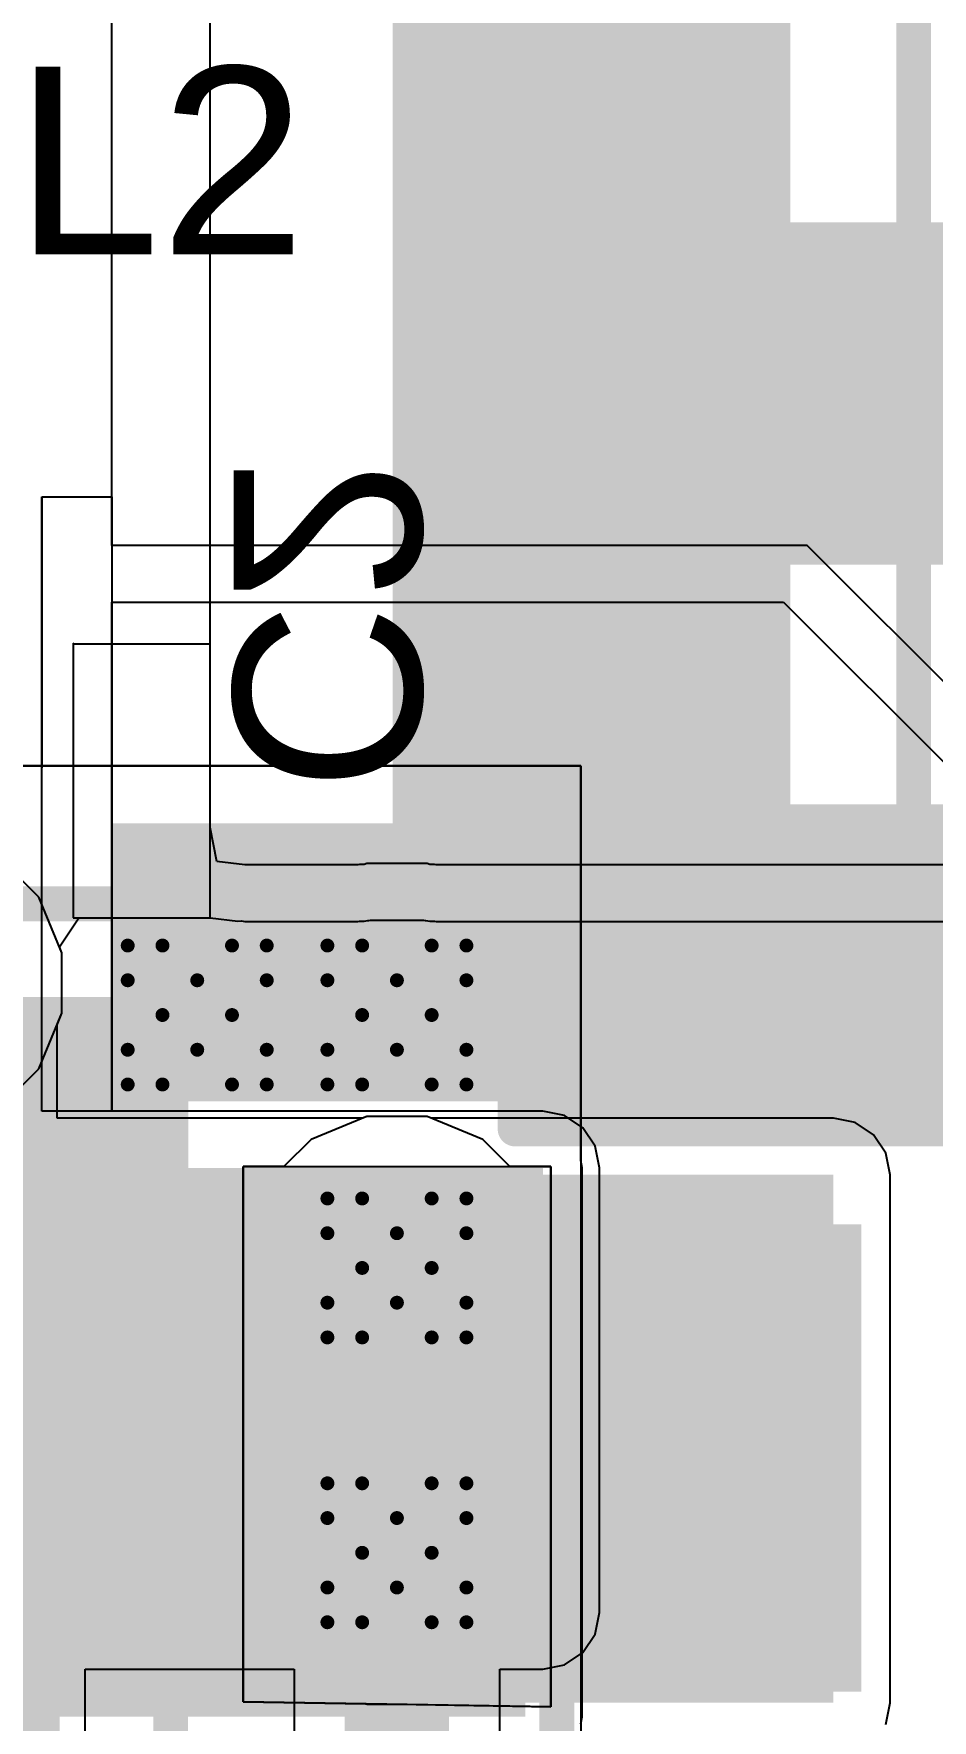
# Model space of a CAD drawing. Header units: inches. Extents: x -6 to 328, y -6 to 90.
# Drawn here: x -2.25 to 1.03, y 20.48 to 26.65 of the extents above; entities that cross this region are included whole.
import ezdxf

# ---------------------------------------------------------------- set-up
doc = ezdxf.new("R2010")
doc.units = ezdxf.units.IN
for name, color, linetype in [('Bottom Layer', 5, 'Continuous'), ('Bottom Overlay', 54, 'Continuous'), ('Bottom Paste', 16, 'Continuous'), ('Bottom Solder', 6, 'Continuous'), ('Designators', 56, 'Continuous'), ('Drill Drawing', 1, 'Continuous'), ('GND', 76, 'Continuous'), ('PWR', 16, 'Continuous'), ('Top Layer', 1, 'Continuous'), ('Top Overlay', 2, 'Continuous'), ('Top Paste', 8, 'Continuous'), ('Top Solder', 216, 'Continuous'), ('Via Holes', 16, 'Continuous')]:
    doc.layers.add(name, color=color, linetype=linetype)
doc.styles.add('Arial', font='', dxfattribs={"height": 0.2})
doc.styles.get('Arial').set_extended_font_data('Arial')

# ---------------------------------------------------------------- blocks, each defined once
blk = doc.blocks.new('8_SO_EP__9')
at = {"layer": 'Top Layer'}
blk.add_hatch(color=1, dxfattribs=at).paths.add_polyline_path([(3.25, 2.306), (3.25, 1.504), (1.745, 1.504), (1.745, 2.306)])
at = {"layer": 'Top Paste'}
blk.add_hatch(color=8, dxfattribs=at).paths.add_polyline_path([(3.25, 2.306), (3.25, 1.504), (1.745, 1.504), (1.745, 2.306)])
at = {"layer": 'Top Solder'}
blk.add_hatch(color=216, dxfattribs=at).paths.add_polyline_path([(3.3516, 2.4076), (3.3516, 1.4024), (1.6434, 1.4024), (1.6434, 2.4076)])
at = {"layer": 'Top Overlay'}
for points in [[(-1.905, 2.5146, 0.127, 0.127, 0), (2.032, 2.5146, 0.127, 0.127, 0)], [(2.032, 2.5146, 0.127, 0.127, 0), (2.032, 2.413, 0.127, 0.127, 0)]]:
    blk.add_lwpolyline(points, format="xyseb", dxfattribs=at)
for points in [[(2.0002, 2.5146, 0.0635, 0.0635, 1), (2.0638, 2.5146, 0.0635, 0.0635, 1)], [(2.0002, 2.5146, 0.0635, 0.0635, 1), (2.0638, 2.5146, 0.0635, 0.0635, 1)], [(2.0002, 2.413, 0.0635, 0.0635, 1), (2.0638, 2.413, 0.0635, 0.0635, 1)]]:
    blk.add_lwpolyline(points, format="xyseb", close=True, dxfattribs=at)
blk = doc.blocks.new('FEXL0550A_150M_46')
at = {"layer": 'Top Layer'}
for points in [[(-2.25, 2.35), (-1, 2.35), (-1, -2.35), (-2.25, -2.35)], [(1, 2.35), (2.25, 2.35), (2.25, -2.35), (1, -2.35)]]:
    blk.add_hatch(color=1, dxfattribs=at).paths.add_polyline_path(points)
at = {"layer": 'Top Paste'}
for points in [[(-2.25, 2.35), (-1, 2.35), (-1, -2.35), (-2.25, -2.35)], [(1, 2.35), (2.25, 2.35), (2.25, -2.35), (1, -2.35)]]:
    blk.add_hatch(color=8, dxfattribs=at).paths.add_polyline_path(points)
at = {"layer": 'Top Solder'}
for points in [[(-2.3516, 2.4516), (-0.8984, 2.4516), (-0.8984, -2.4516), (-2.3516, -2.4516)], [(0.8984, 2.4516), (2.3516, 2.4516), (2.3516, -2.4516), (0.8984, -2.4516)]]:
    blk.add_hatch(color=216, dxfattribs=at).paths.add_polyline_path(points)
at = {"layer": 'Top Overlay'}
for points in [[(-2.8024, 2.6992, 0.127, 0.127, 0), (2.8024, 2.6992, 0.127, 0.127, 0)], [(-2.8024, -2.6924, 0.127, 0.127, 0), (-2.8024, 2.6992, 0.127, 0.127, 0)], [(2.8024, -2.6924, 0.127, 0.127, 0), (2.8024, 2.6992, 0.127, 0.127, 0)], [(-2.794, -2.6924, 0.127, 0.127, 0), (2.8024, -2.6924, 0.127, 0.127, 0)]]:
    blk.add_lwpolyline(points, format="xyseb", dxfattribs=at)
for points in [[(-2.8341, 2.6992, 0.0635, 0.0635, 1), (-2.7706, 2.6992, 0.0635, 0.0635, 1)], [(-2.8341, 2.6992, 0.0635, 0.0635, 1), (-2.7706, 2.6992, 0.0635, 0.0635, 1)], [(2.7706, 2.6992, 0.0635, 0.0635, 1), (2.8341, 2.6992, 0.0635, 0.0635, 1)], [(2.7706, 2.6992, 0.0635, 0.0635, 1), (2.8341, 2.6992, 0.0635, 0.0635, 1)], [(-2.8341, -2.6924, 0.0635, 0.0635, 1), (-2.7706, -2.6924, 0.0635, 0.0635, 1)], [(-2.8258, -2.6924, 0.0635, 0.0635, 1), (-2.7622, -2.6924, 0.0635, 0.0635, 1)], [(2.7706, -2.6924, 0.0635, 0.0635, 1), (2.8341, -2.6924, 0.0635, 0.0635, 1)], [(2.7706, -2.6924, 0.0635, 0.0635, 1), (2.8341, -2.6924, 0.0635, 0.0635, 1)]]:
    blk.add_lwpolyline(points, format="xyseb", close=True, dxfattribs=at)
blk = doc.blocks.new('SMA_58')
at = {"layer": 'Top Overlay'}
for points in [[(-4.445, -1.4215), (-3.278, -1.4215), (-3.278, 1.422), (-4.445, 1.422)], [(-3.2999, 0.924), (-2.5959, 0.924), (-2.5959, 1.4219), (-3.2999, 1.4219)]]:
    blk.add_hatch(color=2, dxfattribs=at).paths.add_polyline_path(points)
at = {"layer": 'Top Solder'}
blk.add_hatch(color=216, dxfattribs=at).paths.add_polyline_path([(-3.3516, 0.9516), (-0.6484, 0.9516), (-0.6484, -0.9516), (-3.3516, -0.9516)])
at = {"layer": 'Top Overlay'}
blk.add_lwpolyline([(2.0612, 1.3577, 0.127, 0.127, 0), (-2.6581, 1.3577, 0.127, 0.127, 0)], format="xyseb", dxfattribs=at)
blk.add_lwpolyline([(-2.6899, 1.3577, 0.0635, 0.0635, 1), (-2.6264, 1.3577, 0.0635, 0.0635, 1)], format="xyseb", close=True, dxfattribs=at)
blk = doc.blocks.new('C___0805_B_97')
at = {"layer": 'Bottom Layer'}
for points in [[(-1.524, 0.762), (-0.508, 0.762), (-0.508, -0.762), (-1.524, -0.762)], [(0.508, 0.762), (1.524, 0.762), (1.524, -0.762), (0.508, -0.762)]]:
    blk.add_hatch(color=5, dxfattribs=at).paths.add_polyline_path(points)
at = {"layer": 'Bottom Paste'}
for points in [[(-1.524, 0.762), (-0.508, 0.762), (-0.508, -0.762), (-1.524, -0.762)], [(0.508, 0.762), (1.524, 0.762), (1.524, -0.762), (0.508, -0.762)]]:
    blk.add_hatch(color=16, dxfattribs=at).paths.add_polyline_path(points)
at = {"layer": 'Bottom Solder'}
for points in [[(-1.594, 0.832), (-0.438, 0.832), (-0.438, -0.832), (-1.594, -0.832)], [(0.438, 0.832), (1.594, 0.832), (1.594, -0.832), (0.438, -0.832)]]:
    blk.add_hatch(color=6, dxfattribs=at).paths.add_polyline_path(points)
at = {"layer": 'Bottom Overlay'}
for points in [[(-1.6256, 0.8636, 0.127, 0.127, 0), (-1.6256, -0.8636, 0.127, 0.127, 0)], [(-1.6256, 0.8636, 0.127, 0.127, 0), (-0.6096, 0.8636, 0.127, 0.127, 0)], [(0.6096, 0.8636, 0.127, 0.127, 0), (1.6256, 0.8636, 0.127, 0.127, 0)], [(1.6256, 0.8636, 0.127, 0.127, 0), (1.6256, -0.8636, 0.127, 0.127, 0)], [(-1.6256, -0.8636, 0.127, 0.127, 0), (-0.6096, -0.8636, 0.127, 0.127, 0)], [(0.6096, -0.8636, 0.127, 0.127, 0), (1.6256, -0.8636, 0.127, 0.127, 0)]]:
    blk.add_lwpolyline(points, format="xyseb", dxfattribs=at)
for points in [[(-1.6574, 0.8636, 0.0635, 0.0635, 1), (-1.5938, 0.8636, 0.0635, 0.0635, 1)], [(-1.6574, 0.8636, 0.0635, 0.0635, 1), (-1.5938, 0.8636, 0.0635, 0.0635, 1)], [(-0.6413, 0.8636, 0.0635, 0.0635, 1), (-0.5778, 0.8636, 0.0635, 0.0635, 1)], [(0.5778, 0.8636, 0.0635, 0.0635, 1), (0.6413, 0.8636, 0.0635, 0.0635, 1)], [(1.5938, 0.8636, 0.0635, 0.0635, 1), (1.6574, 0.8636, 0.0635, 0.0635, 1)], [(1.5938, 0.8636, 0.0635, 0.0635, 1), (1.6574, 0.8636, 0.0635, 0.0635, 1)], [(-1.6574, -0.8636, 0.0635, 0.0635, 1), (-1.5938, -0.8636, 0.0635, 0.0635, 1)], [(-1.6574, -0.8636, 0.0635, 0.0635, 1), (-1.5938, -0.8636, 0.0635, 0.0635, 1)], [(-0.6413, -0.8636, 0.0635, 0.0635, 1), (-0.5778, -0.8636, 0.0635, 0.0635, 1)], [(0.5778, -0.8636, 0.0635, 0.0635, 1), (0.6413, -0.8636, 0.0635, 0.0635, 1)], [(1.5938, -0.8636, 0.0635, 0.0635, 1), (1.6574, -0.8636, 0.0635, 0.0635, 1)], [(1.5938, -0.8636, 0.0635, 0.0635, 1), (1.6574, -0.8636, 0.0635, 0.0635, 1)]]:
    blk.add_lwpolyline(points, format="xyseb", close=True, dxfattribs=at)

msp = doc.modelspace()

# ---------------------------------------------------------------- hatches: boundary and pattern name
at = {"layer": 'Bottom Layer'}
for points in [[(-1.967, 22.748), (1.1318, 22.748), (1.1318, 23.764), (-1.967, 23.764)], [(-4.888, 20.8788), (-0.3922, 20.8788), (-0.3922, 22.5044), (-4.888, 22.5044)]]:
    msp.add_hatch(color=5, dxfattribs=at).paths.add_polyline_path(points)
h = msp.add_hatch(color=5, dxfattribs=at)
edge = h.paths.add_edge_path()
edge.add_arc((-1.6552, 23.0632), 0.3, 0, 360)
h = msp.add_hatch(color=5, dxfattribs=at)
edge = h.paths.add_edge_path()
edge.add_arc((-0.9256, 23.0632), 0.3, 0, 360)
h = msp.add_hatch(color=5, dxfattribs=at)
edge = h.paths.add_edge_path()
edge.add_arc((-0.9256, 22.1384), 0.3, 0, 360)
h = msp.add_hatch(color=5, dxfattribs=at)
edge = h.paths.add_edge_path()
edge.add_arc((-0.9256, 21.097), 0.3, 0, 360)
at = {"layer": 'GND'}
h = msp.add_hatch(color=76, dxfattribs=at)
edge = h.paths.add_edge_path()
edge.add_arc((-1.6552, 23.0632), 0.3, 0, 360)
h = msp.add_hatch(color=76, dxfattribs=at)
edge = h.paths.add_edge_path()
edge.add_arc((-0.9256, 23.0632), 0.3, 0, 360)
h = msp.add_hatch(color=76, dxfattribs=at)
edge = h.paths.add_edge_path()
edge.add_arc((-0.9256, 22.1384), 0.3, 0, 360)
h = msp.add_hatch(color=76, dxfattribs=at)
edge = h.paths.add_edge_path()
edge.add_arc((-0.9256, 21.097), 0.3, 0, 360)
at = {"layer": 'PWR'}
h = msp.add_hatch(color=16, dxfattribs=at)
edge = h.paths.add_edge_path()
edge.add_arc((-1.6552, 23.0632), 0.3, 0, 360)
h = msp.add_hatch(color=16, dxfattribs=at)
edge = h.paths.add_edge_path()
edge.add_arc((-0.9256, 23.0632), 0.3, 0, 360)
msp.add_hatch(color=16, dxfattribs=at).paths.add_polyline_path([(-4.8118, 20.4978), (-0.456, 20.4978), (-0.456, 22.5044), (-4.8118, 22.5044)])
h = msp.add_hatch(color=16, dxfattribs=at)
edge = h.paths.add_edge_path()
edge.add_arc((-0.9256, 22.1384), 0.3, 0, 360)
h = msp.add_hatch(color=16, dxfattribs=at)
edge = h.paths.add_edge_path()
edge.add_arc((-0.9256, 21.097), 0.3, 0, 360)
at = {"layer": 'Top Layer'}
h = msp.add_hatch(color=1, dxfattribs=at)
edge = h.paths.add_edge_path()
edge.add_arc((-1.6552, 23.0632), 0.3, 0, 360)
h = msp.add_hatch(color=1, dxfattribs=at)
edge = h.paths.add_edge_path()
edge.add_arc((-0.9256, 23.0632), 0.3, 0, 360)
msp.add_hatch(color=1, dxfattribs=at).paths.add_polyline_path([(-4.89, 20.5486), (0.6692, 20.5486), (0.6692, 22.479), (-4.89, 22.479)])
h = msp.add_hatch(color=1, dxfattribs=at)
edge = h.paths.add_edge_path()
edge.add_arc((-0.9256, 22.1384), 0.3, 0, 360)
h = msp.add_hatch(color=1, dxfattribs=at)
edge = h.paths.add_edge_path()
edge.add_arc((-0.9256, 21.097), 0.3, 0, 360)
at = {"layer": 'Via Holes'}
h = msp.add_hatch(color=7, dxfattribs=at)
edge = h.paths.add_edge_path()
edge.add_arc((-1.6552, 23.0632), 0.15, 0, 360)
h = msp.add_hatch(color=7, dxfattribs=at)
edge = h.paths.add_edge_path()
edge.add_arc((-0.9256, 23.0632), 0.15, 0, 360)
h = msp.add_hatch(color=7, dxfattribs=at)
edge = h.paths.add_edge_path()
edge.add_arc((-0.9256, 22.1384), 0.15, 0, 360)
h = msp.add_hatch(color=7, dxfattribs=at)
edge = h.paths.add_edge_path()
edge.add_arc((-0.9256, 21.097), 0.15, 0, 360)

# ---------------------------------------------------------------- linework, layer by layer
at = {"layer": 'Bottom Layer'}
for p, q in [((-1.967, 24.78), (-1.967, 28.6512)), ((-2.2225, 24.9581), (-1.967, 24.9581)), ((-2.2225, 22.7116), (-2.2225, 24.9581)), ((-2.2225, 24.9581), (-2.2225, 23.9675)), ((-2.2225, 23.9675), (-2.2225, 24.9581)), ((-1.967, 24.9581), (-1.967, 22.7116)), ((0.4871, 24.78), (-1.967, 24.78)), ((0.4872, 24.78), (0.4871, 24.78)), ((0.573, 24.78), (0.4872, 24.78)), ((0.4872, 24.78), (0.4872, 24.78)), ((1.2757, 24.0773), (0.573, 24.78)), ((-1.967, 22.7116), (-1.967, 24.5729)), ((-1.967, 24.5729), (0.4871, 24.5729)), ((0.4871, 24.5729), (0.4872, 24.5729)), ((0.4872, 24.5729), (1.1138, 23.9463)), ((-1.967, 22.7116), (-2.2225, 22.7116)), ((-0.3922, 22.7116), (-1.967, 22.7116)), ((-0.3129, 22.6958), (-0.3922, 22.7116)), ((-0.2457, 22.6509), (-0.3129, 22.6958)), ((-0.2008, 22.5837), (-0.2457, 22.6509)), ((-0.185, 22.5044), (-0.2008, 22.5837)), ((-0.185, 20.8788), (-0.185, 22.5044)), ((-0.2008, 20.7995), (-0.185, 20.8788)), ((-0.2457, 20.7323), (-0.2008, 20.7995)), ((-0.3129, 20.6874), (-0.2457, 20.7323)), ((-2.0646, 20.1676), (-2.0646, 20.6716)), ((-2.0646, 20.6716), (-1.3011, 20.6716)), ((-1.3011, 20.6716), (-1.3011, 17.8474)), ((-0.5501, 17.8474), (-0.5501, 20.6716)), ((-0.5501, 20.6716), (-0.3922, 20.6716)), ((-0.3922, 20.6716), (-0.3129, 20.6874))]:
    msp.add_line(p, q, dxfattribs=at)
for points in [[(0.2936, 23.1798, 0.381, 0.381, 0), (0.3698, 23.256, 0.381, 0.381, 0)], [(-0.9256, 17.4394, 0.381, 0.381, 0), (-0.9256, 21.097, 0.381, 0.381, 0)]]:
    msp.add_lwpolyline(points, format="xyseb", dxfattribs=at)
for points in [[(0.2745, 23.256, 0.1905, 0.1905, 1), (0.465, 23.256, 0.1905, 0.1905, 1)], [(0.1983, 23.1798, 0.1905, 0.1905, 1), (0.3888, 23.1798, 0.1905, 0.1905, 1)], [(-1.0209, 21.097, 0.1905, 0.1905, 1), (-0.8304, 21.097, 0.1905, 0.1905, 1)]]:
    msp.add_lwpolyline(points, format="xyseb", close=True, dxfattribs=at)
at = {"layer": 'Drill Drawing'}
for points in [[(-1.9092, 23.1902, 0.0508, 0.0508, 0), (-1.9092, 23.3172, 0.0508, 0.0508, 0)], [(-1.9092, 23.3172, 0.0508, 0.0508, 0), (-1.7822, 23.3172, 0.0508, 0.0508, 0)], [(-1.7822, 23.3172, 0.0508, 0.0508, 0), (-1.6552, 23.1902, 0.0508, 0.0508, 0)], [(-1.6552, 23.1902, 0.0508, 0.0508, 0), (-1.5282, 23.3172, 0.0508, 0.0508, 0)], [(-1.5282, 23.3172, 0.0508, 0.0508, 0), (-1.4012, 23.3172, 0.0508, 0.0508, 0)], [(-1.4012, 23.1902, 0.0508, 0.0508, 0), (-1.4012, 23.3172, 0.0508, 0.0508, 0)], [(-1.1796, 23.1902, 0.0508, 0.0508, 0), (-1.1796, 23.3172, 0.0508, 0.0508, 0)], [(-1.1796, 23.3172, 0.0508, 0.0508, 0), (-1.0526, 23.3172, 0.0508, 0.0508, 0)], [(-1.0526, 23.3172, 0.0508, 0.0508, 0), (-0.9256, 23.1902, 0.0508, 0.0508, 0)], [(-0.9256, 23.1902, 0.0508, 0.0508, 0), (-0.7986, 23.3172, 0.0508, 0.0508, 0)], [(-0.7986, 23.3172, 0.0508, 0.0508, 0), (-0.6716, 23.3172, 0.0508, 0.0508, 0)], [(-0.6716, 23.1902, 0.0508, 0.0508, 0), (-0.6716, 23.3172, 0.0508, 0.0508, 0)], [(-1.9092, 23.1902, 0.0508, 0.0508, 0), (-1.7822, 23.0632, 0.0508, 0.0508, 0)], [(-1.5282, 23.0632, 0.0508, 0.0508, 0), (-1.4012, 23.1902, 0.0508, 0.0508, 0)], [(-1.1796, 23.1902, 0.0508, 0.0508, 0), (-1.0526, 23.0632, 0.0508, 0.0508, 0)], [(-0.7986, 23.0632, 0.0508, 0.0508, 0), (-0.6716, 23.1902, 0.0508, 0.0508, 0)], [(-1.9092, 22.9362, 0.0508, 0.0508, 0), (-1.7822, 23.0632, 0.0508, 0.0508, 0)], [(-1.5282, 23.0632, 0.0508, 0.0508, 0), (-1.4012, 22.9362, 0.0508, 0.0508, 0)], [(-1.1796, 22.9362, 0.0508, 0.0508, 0), (-1.0526, 23.0632, 0.0508, 0.0508, 0)], [(-0.7986, 23.0632, 0.0508, 0.0508, 0), (-0.6716, 22.9362, 0.0508, 0.0508, 0)], [(-1.9092, 22.8092, 0.0508, 0.0508, 0), (-1.9092, 22.9362, 0.0508, 0.0508, 0)], [(-1.7822, 22.8092, 0.0508, 0.0508, 0), (-1.6552, 22.9362, 0.0508, 0.0508, 0)], [(-1.6552, 22.9362, 0.0508, 0.0508, 0), (-1.5282, 22.8092, 0.0508, 0.0508, 0)], [(-1.4012, 22.8092, 0.0508, 0.0508, 0), (-1.4012, 22.9362, 0.0508, 0.0508, 0)], [(-1.1796, 22.8092, 0.0508, 0.0508, 0), (-1.1796, 22.9362, 0.0508, 0.0508, 0)], [(-1.0526, 22.8092, 0.0508, 0.0508, 0), (-0.9256, 22.9362, 0.0508, 0.0508, 0)], [(-0.9256, 22.9362, 0.0508, 0.0508, 0), (-0.7986, 22.8092, 0.0508, 0.0508, 0)], [(-0.6716, 22.8092, 0.0508, 0.0508, 0), (-0.6716, 22.9362, 0.0508, 0.0508, 0)], [(-1.9092, 22.8092, 0.0508, 0.0508, 0), (-1.7822, 22.8092, 0.0508, 0.0508, 0)], [(-1.5282, 22.8092, 0.0508, 0.0508, 0), (-1.4012, 22.8092, 0.0508, 0.0508, 0)], [(-1.1796, 22.8092, 0.0508, 0.0508, 0), (-1.0526, 22.8092, 0.0508, 0.0508, 0)], [(-0.7986, 22.8092, 0.0508, 0.0508, 0), (-0.6716, 22.8092, 0.0508, 0.0508, 0)], [(-1.1796, 22.2654, 0.0508, 0.0508, 0), (-1.1796, 22.3924, 0.0508, 0.0508, 0)], [(-1.1796, 22.3924, 0.0508, 0.0508, 0), (-1.0526, 22.3924, 0.0508, 0.0508, 0)], [(-1.0526, 22.3924, 0.0508, 0.0508, 0), (-0.9256, 22.2654, 0.0508, 0.0508, 0)], [(-0.9256, 22.2654, 0.0508, 0.0508, 0), (-0.7986, 22.3924, 0.0508, 0.0508, 0)], [(-0.7986, 22.3924, 0.0508, 0.0508, 0), (-0.6716, 22.3924, 0.0508, 0.0508, 0)], [(-0.6716, 22.2654, 0.0508, 0.0508, 0), (-0.6716, 22.3924, 0.0508, 0.0508, 0)], [(-1.1796, 22.2654, 0.0508, 0.0508, 0), (-1.0526, 22.1384, 0.0508, 0.0508, 0)], [(-0.7986, 22.1384, 0.0508, 0.0508, 0), (-0.6716, 22.2654, 0.0508, 0.0508, 0)], [(-1.1796, 22.0114, 0.0508, 0.0508, 0), (-1.0526, 22.1384, 0.0508, 0.0508, 0)], [(-0.7986, 22.1384, 0.0508, 0.0508, 0), (-0.6716, 22.0114, 0.0508, 0.0508, 0)], [(-1.1796, 21.8844, 0.0508, 0.0508, 0), (-1.1796, 22.0114, 0.0508, 0.0508, 0)], [(-1.0526, 21.8844, 0.0508, 0.0508, 0), (-0.9256, 22.0114, 0.0508, 0.0508, 0)], [(-0.9256, 22.0114, 0.0508, 0.0508, 0), (-0.7986, 21.8844, 0.0508, 0.0508, 0)], [(-0.6716, 21.8844, 0.0508, 0.0508, 0), (-0.6716, 22.0114, 0.0508, 0.0508, 0)], [(-1.1796, 21.8844, 0.0508, 0.0508, 0), (-1.0526, 21.8844, 0.0508, 0.0508, 0)], [(-0.7986, 21.8844, 0.0508, 0.0508, 0), (-0.6716, 21.8844, 0.0508, 0.0508, 0)], [(-1.1796, 21.224, 0.0508, 0.0508, 0), (-1.1796, 21.351, 0.0508, 0.0508, 0)], [(-1.1796, 21.351, 0.0508, 0.0508, 0), (-1.0526, 21.351, 0.0508, 0.0508, 0)], [(-1.0526, 21.351, 0.0508, 0.0508, 0), (-0.9256, 21.224, 0.0508, 0.0508, 0)], [(-0.9256, 21.224, 0.0508, 0.0508, 0), (-0.7986, 21.351, 0.0508, 0.0508, 0)], [(-0.7986, 21.351, 0.0508, 0.0508, 0), (-0.6716, 21.351, 0.0508, 0.0508, 0)], [(-0.6716, 21.224, 0.0508, 0.0508, 0), (-0.6716, 21.351, 0.0508, 0.0508, 0)], [(-1.1796, 21.224, 0.0508, 0.0508, 0), (-1.0526, 21.097, 0.0508, 0.0508, 0)], [(-0.7986, 21.097, 0.0508, 0.0508, 0), (-0.6716, 21.224, 0.0508, 0.0508, 0)], [(-1.1796, 20.97, 0.0508, 0.0508, 0), (-1.0526, 21.097, 0.0508, 0.0508, 0)], [(-0.7986, 21.097, 0.0508, 0.0508, 0), (-0.6716, 20.97, 0.0508, 0.0508, 0)], [(-1.1796, 20.843, 0.0508, 0.0508, 0), (-1.1796, 20.97, 0.0508, 0.0508, 0)], [(-1.0526, 20.843, 0.0508, 0.0508, 0), (-0.9256, 20.97, 0.0508, 0.0508, 0)], [(-0.9256, 20.97, 0.0508, 0.0508, 0), (-0.7986, 20.843, 0.0508, 0.0508, 0)], [(-0.6716, 20.843, 0.0508, 0.0508, 0), (-0.6716, 20.97, 0.0508, 0.0508, 0)], [(-1.1796, 20.843, 0.0508, 0.0508, 0), (-1.0526, 20.843, 0.0508, 0.0508, 0)], [(-0.7986, 20.843, 0.0508, 0.0508, 0), (-0.6716, 20.843, 0.0508, 0.0508, 0)]]:
    msp.add_lwpolyline(points, format="xyseb", dxfattribs=at)
for points in [[(-1.9219, 23.3172, 0.0254, 0.0254, 1), (-1.8965, 23.3172, 0.0254, 0.0254, 1)], [(-1.9219, 23.3172, 0.0254, 0.0254, 1), (-1.8965, 23.3172, 0.0254, 0.0254, 1)], [(-1.7949, 23.3172, 0.0254, 0.0254, 1), (-1.7695, 23.3172, 0.0254, 0.0254, 1)], [(-1.7949, 23.3172, 0.0254, 0.0254, 1), (-1.7695, 23.3172, 0.0254, 0.0254, 1)], [(-1.5409, 23.3172, 0.0254, 0.0254, 1), (-1.5155, 23.3172, 0.0254, 0.0254, 1)], [(-1.5409, 23.3172, 0.0254, 0.0254, 1), (-1.5155, 23.3172, 0.0254, 0.0254, 1)], [(-1.4139, 23.3172, 0.0254, 0.0254, 1), (-1.3885, 23.3172, 0.0254, 0.0254, 1)], [(-1.4139, 23.3172, 0.0254, 0.0254, 1), (-1.3885, 23.3172, 0.0254, 0.0254, 1)], [(-1.1923, 23.3172, 0.0254, 0.0254, 1), (-1.1669, 23.3172, 0.0254, 0.0254, 1)], [(-1.1923, 23.3172, 0.0254, 0.0254, 1), (-1.1669, 23.3172, 0.0254, 0.0254, 1)], [(-1.0653, 23.3172, 0.0254, 0.0254, 1), (-1.0399, 23.3172, 0.0254, 0.0254, 1)], [(-1.0653, 23.3172, 0.0254, 0.0254, 1), (-1.0399, 23.3172, 0.0254, 0.0254, 1)], [(-0.8113, 23.3172, 0.0254, 0.0254, 1), (-0.7859, 23.3172, 0.0254, 0.0254, 1)], [(-0.8113, 23.3172, 0.0254, 0.0254, 1), (-0.7859, 23.3172, 0.0254, 0.0254, 1)], [(-0.6843, 23.3172, 0.0254, 0.0254, 1), (-0.6589, 23.3172, 0.0254, 0.0254, 1)], [(-0.6843, 23.3172, 0.0254, 0.0254, 1), (-0.6589, 23.3172, 0.0254, 0.0254, 1)], [(-1.9219, 23.1902, 0.0254, 0.0254, 1), (-1.8965, 23.1902, 0.0254, 0.0254, 1)], [(-1.9219, 23.1902, 0.0254, 0.0254, 1), (-1.8965, 23.1902, 0.0254, 0.0254, 1)], [(-1.6679, 23.1902, 0.0254, 0.0254, 1), (-1.6425, 23.1902, 0.0254, 0.0254, 1)], [(-1.6679, 23.1902, 0.0254, 0.0254, 1), (-1.6425, 23.1902, 0.0254, 0.0254, 1)], [(-1.4139, 23.1902, 0.0254, 0.0254, 1), (-1.3885, 23.1902, 0.0254, 0.0254, 1)], [(-1.4139, 23.1902, 0.0254, 0.0254, 1), (-1.3885, 23.1902, 0.0254, 0.0254, 1)], [(-1.1923, 23.1902, 0.0254, 0.0254, 1), (-1.1669, 23.1902, 0.0254, 0.0254, 1)], [(-1.1923, 23.1902, 0.0254, 0.0254, 1), (-1.1669, 23.1902, 0.0254, 0.0254, 1)], [(-0.9383, 23.1902, 0.0254, 0.0254, 1), (-0.9129, 23.1902, 0.0254, 0.0254, 1)], [(-0.9383, 23.1902, 0.0254, 0.0254, 1), (-0.9129, 23.1902, 0.0254, 0.0254, 1)], [(-0.6843, 23.1902, 0.0254, 0.0254, 1), (-0.6589, 23.1902, 0.0254, 0.0254, 1)], [(-0.6843, 23.1902, 0.0254, 0.0254, 1), (-0.6589, 23.1902, 0.0254, 0.0254, 1)], [(-1.7949, 23.0632, 0.0254, 0.0254, 1), (-1.7695, 23.0632, 0.0254, 0.0254, 1)], [(-1.7949, 23.0632, 0.0254, 0.0254, 1), (-1.7695, 23.0632, 0.0254, 0.0254, 1)], [(-1.5409, 23.0632, 0.0254, 0.0254, 1), (-1.5155, 23.0632, 0.0254, 0.0254, 1)], [(-1.5409, 23.0632, 0.0254, 0.0254, 1), (-1.5155, 23.0632, 0.0254, 0.0254, 1)], [(-1.0653, 23.0632, 0.0254, 0.0254, 1), (-1.0399, 23.0632, 0.0254, 0.0254, 1)], [(-1.0653, 23.0632, 0.0254, 0.0254, 1), (-1.0399, 23.0632, 0.0254, 0.0254, 1)], [(-0.8113, 23.0632, 0.0254, 0.0254, 1), (-0.7859, 23.0632, 0.0254, 0.0254, 1)], [(-0.8113, 23.0632, 0.0254, 0.0254, 1), (-0.7859, 23.0632, 0.0254, 0.0254, 1)], [(-1.9219, 22.9362, 0.0254, 0.0254, 1), (-1.8965, 22.9362, 0.0254, 0.0254, 1)], [(-1.9219, 22.9362, 0.0254, 0.0254, 1), (-1.8965, 22.9362, 0.0254, 0.0254, 1)], [(-1.6679, 22.9362, 0.0254, 0.0254, 1), (-1.6425, 22.9362, 0.0254, 0.0254, 1)], [(-1.6679, 22.9362, 0.0254, 0.0254, 1), (-1.6425, 22.9362, 0.0254, 0.0254, 1)], [(-1.4139, 22.9362, 0.0254, 0.0254, 1), (-1.3885, 22.9362, 0.0254, 0.0254, 1)], [(-1.4139, 22.9362, 0.0254, 0.0254, 1), (-1.3885, 22.9362, 0.0254, 0.0254, 1)], [(-1.1923, 22.9362, 0.0254, 0.0254, 1), (-1.1669, 22.9362, 0.0254, 0.0254, 1)], [(-1.1923, 22.9362, 0.0254, 0.0254, 1), (-1.1669, 22.9362, 0.0254, 0.0254, 1)], [(-0.9383, 22.9362, 0.0254, 0.0254, 1), (-0.9129, 22.9362, 0.0254, 0.0254, 1)], [(-0.9383, 22.9362, 0.0254, 0.0254, 1), (-0.9129, 22.9362, 0.0254, 0.0254, 1)], [(-0.6843, 22.9362, 0.0254, 0.0254, 1), (-0.6589, 22.9362, 0.0254, 0.0254, 1)], [(-0.6843, 22.9362, 0.0254, 0.0254, 1), (-0.6589, 22.9362, 0.0254, 0.0254, 1)], [(-1.9219, 22.8092, 0.0254, 0.0254, 1), (-1.8965, 22.8092, 0.0254, 0.0254, 1)], [(-1.9219, 22.8092, 0.0254, 0.0254, 1), (-1.8965, 22.8092, 0.0254, 0.0254, 1)], [(-1.7949, 22.8092, 0.0254, 0.0254, 1), (-1.7695, 22.8092, 0.0254, 0.0254, 1)], [(-1.7949, 22.8092, 0.0254, 0.0254, 1), (-1.7695, 22.8092, 0.0254, 0.0254, 1)], [(-1.5409, 22.8092, 0.0254, 0.0254, 1), (-1.5155, 22.8092, 0.0254, 0.0254, 1)], [(-1.5409, 22.8092, 0.0254, 0.0254, 1), (-1.5155, 22.8092, 0.0254, 0.0254, 1)], [(-1.4139, 22.8092, 0.0254, 0.0254, 1), (-1.3885, 22.8092, 0.0254, 0.0254, 1)], [(-1.4139, 22.8092, 0.0254, 0.0254, 1), (-1.3885, 22.8092, 0.0254, 0.0254, 1)], [(-1.1923, 22.8092, 0.0254, 0.0254, 1), (-1.1669, 22.8092, 0.0254, 0.0254, 1)], [(-1.1923, 22.8092, 0.0254, 0.0254, 1), (-1.1669, 22.8092, 0.0254, 0.0254, 1)], [(-1.0653, 22.8092, 0.0254, 0.0254, 1), (-1.0399, 22.8092, 0.0254, 0.0254, 1)], [(-1.0653, 22.8092, 0.0254, 0.0254, 1), (-1.0399, 22.8092, 0.0254, 0.0254, 1)], [(-0.8113, 22.8092, 0.0254, 0.0254, 1), (-0.7859, 22.8092, 0.0254, 0.0254, 1)], [(-0.8113, 22.8092, 0.0254, 0.0254, 1), (-0.7859, 22.8092, 0.0254, 0.0254, 1)], [(-0.6843, 22.8092, 0.0254, 0.0254, 1), (-0.6589, 22.8092, 0.0254, 0.0254, 1)], [(-0.6843, 22.8092, 0.0254, 0.0254, 1), (-0.6589, 22.8092, 0.0254, 0.0254, 1)], [(-1.1923, 22.3924, 0.0254, 0.0254, 1), (-1.1669, 22.3924, 0.0254, 0.0254, 1)], [(-1.1923, 22.3924, 0.0254, 0.0254, 1), (-1.1669, 22.3924, 0.0254, 0.0254, 1)], [(-1.0653, 22.3924, 0.0254, 0.0254, 1), (-1.0399, 22.3924, 0.0254, 0.0254, 1)], [(-1.0653, 22.3924, 0.0254, 0.0254, 1), (-1.0399, 22.3924, 0.0254, 0.0254, 1)], [(-0.8113, 22.3924, 0.0254, 0.0254, 1), (-0.7859, 22.3924, 0.0254, 0.0254, 1)], [(-0.8113, 22.3924, 0.0254, 0.0254, 1), (-0.7859, 22.3924, 0.0254, 0.0254, 1)], [(-0.6843, 22.3924, 0.0254, 0.0254, 1), (-0.6589, 22.3924, 0.0254, 0.0254, 1)], [(-0.6843, 22.3924, 0.0254, 0.0254, 1), (-0.6589, 22.3924, 0.0254, 0.0254, 1)], [(-1.1923, 22.2654, 0.0254, 0.0254, 1), (-1.1669, 22.2654, 0.0254, 0.0254, 1)], [(-1.1923, 22.2654, 0.0254, 0.0254, 1), (-1.1669, 22.2654, 0.0254, 0.0254, 1)], [(-0.9383, 22.2654, 0.0254, 0.0254, 1), (-0.9129, 22.2654, 0.0254, 0.0254, 1)], [(-0.9383, 22.2654, 0.0254, 0.0254, 1), (-0.9129, 22.2654, 0.0254, 0.0254, 1)], [(-0.6843, 22.2654, 0.0254, 0.0254, 1), (-0.6589, 22.2654, 0.0254, 0.0254, 1)], [(-0.6843, 22.2654, 0.0254, 0.0254, 1), (-0.6589, 22.2654, 0.0254, 0.0254, 1)], [(-1.0653, 22.1384, 0.0254, 0.0254, 1), (-1.0399, 22.1384, 0.0254, 0.0254, 1)], [(-1.0653, 22.1384, 0.0254, 0.0254, 1), (-1.0399, 22.1384, 0.0254, 0.0254, 1)], [(-0.8113, 22.1384, 0.0254, 0.0254, 1), (-0.7859, 22.1384, 0.0254, 0.0254, 1)], [(-0.8113, 22.1384, 0.0254, 0.0254, 1), (-0.7859, 22.1384, 0.0254, 0.0254, 1)], [(-1.1923, 22.0114, 0.0254, 0.0254, 1), (-1.1669, 22.0114, 0.0254, 0.0254, 1)], [(-1.1923, 22.0114, 0.0254, 0.0254, 1), (-1.1669, 22.0114, 0.0254, 0.0254, 1)], [(-0.9383, 22.0114, 0.0254, 0.0254, 1), (-0.9129, 22.0114, 0.0254, 0.0254, 1)], [(-0.9383, 22.0114, 0.0254, 0.0254, 1), (-0.9129, 22.0114, 0.0254, 0.0254, 1)], [(-0.6843, 22.0114, 0.0254, 0.0254, 1), (-0.6589, 22.0114, 0.0254, 0.0254, 1)], [(-0.6843, 22.0114, 0.0254, 0.0254, 1), (-0.6589, 22.0114, 0.0254, 0.0254, 1)], [(-1.1923, 21.8844, 0.0254, 0.0254, 1), (-1.1669, 21.8844, 0.0254, 0.0254, 1)], [(-1.1923, 21.8844, 0.0254, 0.0254, 1), (-1.1669, 21.8844, 0.0254, 0.0254, 1)], [(-1.0653, 21.8844, 0.0254, 0.0254, 1), (-1.0399, 21.8844, 0.0254, 0.0254, 1)], [(-1.0653, 21.8844, 0.0254, 0.0254, 1), (-1.0399, 21.8844, 0.0254, 0.0254, 1)], [(-0.8113, 21.8844, 0.0254, 0.0254, 1), (-0.7859, 21.8844, 0.0254, 0.0254, 1)], [(-0.8113, 21.8844, 0.0254, 0.0254, 1), (-0.7859, 21.8844, 0.0254, 0.0254, 1)], [(-0.6843, 21.8844, 0.0254, 0.0254, 1), (-0.6589, 21.8844, 0.0254, 0.0254, 1)], [(-0.6843, 21.8844, 0.0254, 0.0254, 1), (-0.6589, 21.8844, 0.0254, 0.0254, 1)], [(-1.1923, 21.351, 0.0254, 0.0254, 1), (-1.1669, 21.351, 0.0254, 0.0254, 1)], [(-1.1923, 21.351, 0.0254, 0.0254, 1), (-1.1669, 21.351, 0.0254, 0.0254, 1)], [(-1.0653, 21.351, 0.0254, 0.0254, 1), (-1.0399, 21.351, 0.0254, 0.0254, 1)], [(-1.0653, 21.351, 0.0254, 0.0254, 1), (-1.0399, 21.351, 0.0254, 0.0254, 1)], [(-0.8113, 21.351, 0.0254, 0.0254, 1), (-0.7859, 21.351, 0.0254, 0.0254, 1)], [(-0.8113, 21.351, 0.0254, 0.0254, 1), (-0.7859, 21.351, 0.0254, 0.0254, 1)], [(-0.6843, 21.351, 0.0254, 0.0254, 1), (-0.6589, 21.351, 0.0254, 0.0254, 1)], [(-0.6843, 21.351, 0.0254, 0.0254, 1), (-0.6589, 21.351, 0.0254, 0.0254, 1)], [(-1.1923, 21.224, 0.0254, 0.0254, 1), (-1.1669, 21.224, 0.0254, 0.0254, 1)], [(-1.1923, 21.224, 0.0254, 0.0254, 1), (-1.1669, 21.224, 0.0254, 0.0254, 1)], [(-0.9383, 21.224, 0.0254, 0.0254, 1), (-0.9129, 21.224, 0.0254, 0.0254, 1)], [(-0.9383, 21.224, 0.0254, 0.0254, 1), (-0.9129, 21.224, 0.0254, 0.0254, 1)], [(-0.6843, 21.224, 0.0254, 0.0254, 1), (-0.6589, 21.224, 0.0254, 0.0254, 1)], [(-0.6843, 21.224, 0.0254, 0.0254, 1), (-0.6589, 21.224, 0.0254, 0.0254, 1)], [(-1.0653, 21.097, 0.0254, 0.0254, 1), (-1.0399, 21.097, 0.0254, 0.0254, 1)], [(-1.0653, 21.097, 0.0254, 0.0254, 1), (-1.0399, 21.097, 0.0254, 0.0254, 1)], [(-0.8113, 21.097, 0.0254, 0.0254, 1), (-0.7859, 21.097, 0.0254, 0.0254, 1)], [(-0.8113, 21.097, 0.0254, 0.0254, 1), (-0.7859, 21.097, 0.0254, 0.0254, 1)], [(-1.1923, 20.97, 0.0254, 0.0254, 1), (-1.1669, 20.97, 0.0254, 0.0254, 1)], [(-1.1923, 20.97, 0.0254, 0.0254, 1), (-1.1669, 20.97, 0.0254, 0.0254, 1)], [(-0.9383, 20.97, 0.0254, 0.0254, 1), (-0.9129, 20.97, 0.0254, 0.0254, 1)], [(-0.9383, 20.97, 0.0254, 0.0254, 1), (-0.9129, 20.97, 0.0254, 0.0254, 1)], [(-0.6843, 20.97, 0.0254, 0.0254, 1), (-0.6589, 20.97, 0.0254, 0.0254, 1)], [(-0.6843, 20.97, 0.0254, 0.0254, 1), (-0.6589, 20.97, 0.0254, 0.0254, 1)], [(-1.1923, 20.843, 0.0254, 0.0254, 1), (-1.1669, 20.843, 0.0254, 0.0254, 1)], [(-1.1923, 20.843, 0.0254, 0.0254, 1), (-1.1669, 20.843, 0.0254, 0.0254, 1)], [(-1.0653, 20.843, 0.0254, 0.0254, 1), (-1.0399, 20.843, 0.0254, 0.0254, 1)], [(-1.0653, 20.843, 0.0254, 0.0254, 1), (-1.0399, 20.843, 0.0254, 0.0254, 1)], [(-0.8113, 20.843, 0.0254, 0.0254, 1), (-0.7859, 20.843, 0.0254, 0.0254, 1)], [(-0.8113, 20.843, 0.0254, 0.0254, 1), (-0.7859, 20.843, 0.0254, 0.0254, 1)], [(-0.6843, 20.843, 0.0254, 0.0254, 1), (-0.6589, 20.843, 0.0254, 0.0254, 1)], [(-0.6843, 20.843, 0.0254, 0.0254, 1), (-0.6589, 20.843, 0.0254, 0.0254, 1)]]:
    msp.add_lwpolyline(points, format="xyseb", close=True, dxfattribs=at)
at = {"layer": 'GND'}
for p, q in [((-2.234, 23.4936), (-2.3898, 23.6495)), ((-2.1496, 23.29), (-2.234, 23.4936)), ((-2.1496, 23.0696), (-2.1496, 23.29)), ((-2.234, 22.866), (-2.1496, 23.0696)), ((-2.3898, 22.7102), (-2.234, 22.866)), ((-1.0358, 22.6924), (-1.2394, 22.6081)), ((-0.8154, 22.6924), (-1.0358, 22.6924)), ((-0.6118, 22.6081), (-0.8154, 22.6924)), ((-1.2394, 22.6081), (-1.3383, 22.5092)), ((-0.5129, 22.5092), (-0.6118, 22.6081)), ((-1.4879, 20.5524), (-1.4879, 22.5092)), ((-1.4879, 22.5092), (-0.3638, 22.5092)), ((-1.3383, 22.5092), (-1.4879, 22.5092)), ((-1.4879, 22.5092), (-1.4879, 20.5524)), ((-0.3638, 22.5092), (-0.5129, 22.5092)), ((-0.3638, 22.5092), (-0.3638, 20.5337)), ((-0.3638, 20.5337), (-0.3638, 22.5092)), ((-0.3638, 20.5337), (-1.4879, 20.5524)), ((-1.4879, 20.5524), (-1.0404, 20.5449)), ((-1.0404, 20.5449), (-1.0358, 20.543)), ((-1.0358, 20.543), (-0.9257, 20.543)), ((-0.9257, 20.543), (-0.3638, 20.5337))]:
    msp.add_line(p, q, dxfattribs=at)
at = {"layer": 'PWR'}
for p, q in [((-2.3845, 23.9747), (-0.254, 23.9747)), ((-0.254, 23.9747), (-2.3845, 23.9747)), ((-0.254, 23.9747), (-0.254, 20.2906)), ((-0.254, 22.5307), (-0.254, 23.9747)), ((-0.2488, 22.5044), (-0.254, 22.5307)), ((-0.2488, 20.4978), (-0.2488, 22.5044)), ((-0.254, 20.4715), (-0.2488, 20.4978))]:
    msp.add_line(p, q, dxfattribs=at)
at = {"layer": 'Top Layer'}
for p, q in [((-1.6085, 24.4188), (-1.6085, 28.4872)), ((-2.1085, 24.4231), (-2.1085, 23.4188)), ((-2.1042, 24.4188), (-2.1085, 24.4231)), ((-1.6085, 24.4188), (-2.1042, 24.4188)), ((-1.6085, 23.4188), (-1.6085, 24.4188)), ((-1.6085, 23.7487), (-1.6085, 24.4188)), ((-1.5834, 23.6245), (-1.6085, 23.7487)), ((-1.4812, 23.612), (-1.5834, 23.6245)), ((-1.0358, 23.6172), (-1.0454, 23.6132)), ((-0.8154, 23.6172), (-1.0358, 23.6172)), ((-0.8058, 23.6132), (-0.8154, 23.6172)), ((-1.0688, 23.612), (-1.4812, 23.612)), ((-1.0626, 23.6132), (-1.0688, 23.612)), ((-1.0454, 23.6132), (-1.0626, 23.6132)), ((-0.7886, 23.6132), (-0.8058, 23.6132)), ((-0.7825, 23.612), (-0.7886, 23.6132)), ((3.5702, 23.612), (-0.7825, 23.612)), ((-2.159, 23.3127), (-2.0878, 23.4188)), ((-2.1085, 23.4188), (-1.6085, 23.4188)), ((-2.0878, 23.4188), (-1.6085, 23.4188)), ((-1.6085, 23.4188), (-1.6085, 23.4188)), ((-1.6085, 23.4188), (-1.5063, 23.4063)), ((-1.5063, 23.4063), (-1.4937, 23.4073)), ((-1.4937, 23.4073), (-1.4812, 23.4048)), ((-1.4812, 23.4048), (-1.0688, 23.4048)), ((-1.0688, 23.4048), (-1.0626, 23.406)), ((-1.0626, 23.406), (-1.0454, 23.406)), ((-1.0454, 23.406), (-1.0315, 23.4088)), ((-1.0315, 23.4088), (-1.0283, 23.4088)), ((-1.0283, 23.4088), (-1.0222, 23.41)), ((-1.0222, 23.41), (-0.829, 23.41)), ((-0.829, 23.41), (-0.8229, 23.4088)), ((-0.8229, 23.4088), (-0.8197, 23.4088)), ((-0.8197, 23.4088), (-0.8058, 23.406)), ((-0.8058, 23.406), (-0.7886, 23.406)), ((-0.7886, 23.406), (-0.7825, 23.4048)), ((-0.7825, 23.4048), (3.2125, 23.4048)), ((-2.1496, 23.29), (-2.159, 23.3127)), ((-2.1496, 23.0696), (-2.1496, 23.29)), ((-2.1671, 23.0275), (-2.1496, 23.0696)), ((-2.1671, 22.6862), (-2.1671, 23.0275)), ((-1.0358, 22.6924), (-1.0509, 22.6862)), ((-0.8154, 22.6924), (-1.0358, 22.6924)), ((-0.8003, 22.6862), (-0.8154, 22.6924)), ((-1.0509, 22.6862), (-2.1671, 22.6862)), ((0.6692, 22.6862), (-0.8003, 22.6862)), ((0.7485, 22.6704), (0.6692, 22.6862)), ((0.8157, 22.6255), (0.7485, 22.6704)), ((0.8606, 22.5583), (0.8157, 22.6255)), ((0.8764, 22.479), (0.8606, 22.5583)), ((0.8764, 20.5486), (0.8764, 22.479)), ((0.8606, 20.4693), (0.8764, 20.5486))]:
    msp.add_line(p, q, dxfattribs=at)

# ---------------------------------------------------------------- block references
msp.add_blockref('FEXL0550A_150M_46', (-1.84, 26.162))
for name, p, rotation in [('C___0805_B_97', (0.3698, 24.272), 90), ('SMA_58', (-3.11, 18.684), 270), ('8_SO_EP__9', (2.1732, 18.9463), 90)]:
    msp.add_blockref(name, p, dxfattribs=dict(rotation=rotation))

# ---------------------------------------------------------------- texts
at = {"layer": 'Bottom Overlay', "style": 'Arial', "text_generation_flag": 2}
msp.add_text('C2', height=0.6858, rotation=270, dxfattribs=at).set_placement((-1.5224, 23.8785))
at = {"layer": 'Designators', "style": 'Arial'}
msp.add_text('L2', height=0.6858, dxfattribs=at).set_placement((-2.3236, 25.8446))

doc.saveas('drawing.dxf')
